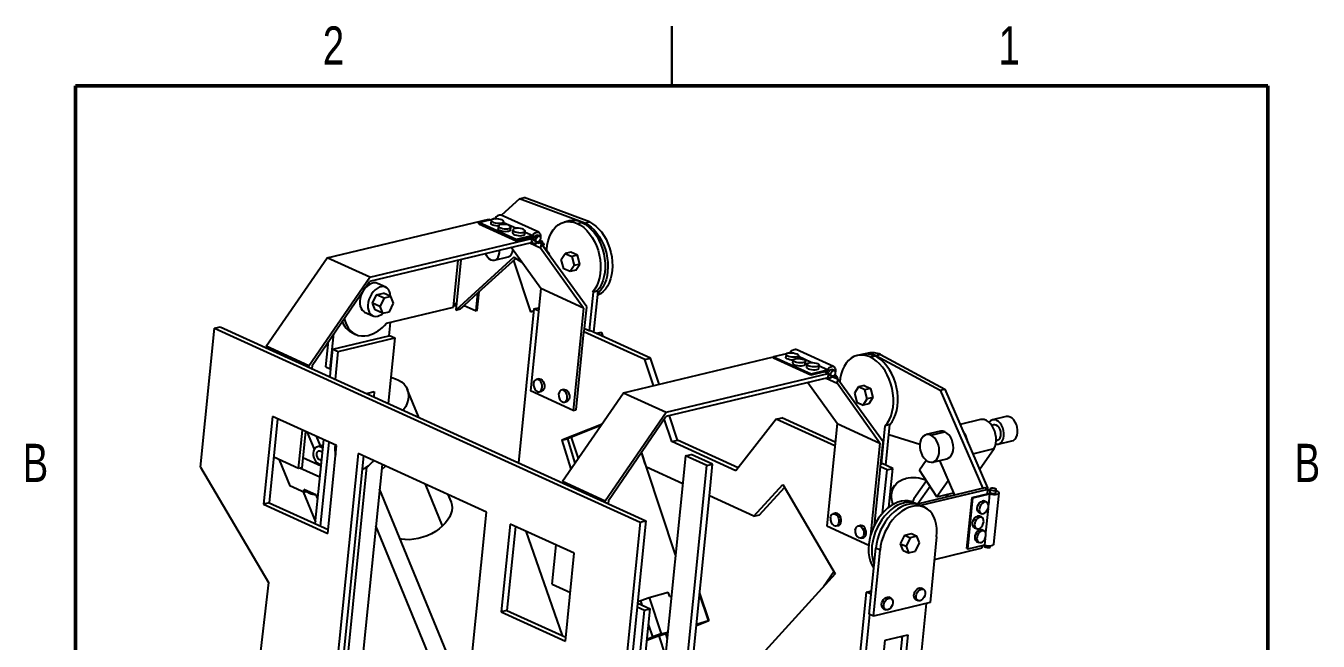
# Model space of a CAD drawing. Header units: inches. Extents: x 0.1 to 8.4, y -6.9 to 10.9.
# Drawn here: x 0.19 to 8.32, y 7.01 to 10.88 of the extents above; entities that cross this region are included whole.
import ezdxf

# ---------------------------------------------------------------- set-up
doc = ezdxf.new("R2010")
doc.units = ezdxf.units.IN
doc.header["$MEASUREMENT"] = 0
doc.styles.add('SLDTEXTSTYLE0', font='TXT', dxfattribs={"width": 0.75})

msp = doc.modelspace()

# ---------------------------------------------------------------- linework, layer by layer
at = {"color": 7, "linetype": 'Continuous', "lineweight": 25}
for p, q in [((4.25, 10.875), (4.25, 10.5)), ((4.25, 10.5), (4.25, 10.875)), ((3.2935, 9.7897), (3.179, 9.6855)), ((3.2935, 9.7897), (3.322, 9.7965)), ((3.7043, 9.6367), (3.2935, 9.7897)), ((3.7328, 9.6435), (3.322, 9.7965)), ((3.4135, 9.5788), (3.178, 9.686)), ((2.0819, 9.419), (3.1004, 9.6619)), ((3.0361, 9.6314), (3.037, 9.6402)), ((3.0361, 9.6314), (3.2717, 9.5242)), ((3.037, 9.6402), (3.1402, 9.6648)), ((3.2726, 9.533), (3.037, 9.6402)), ((3.1004, 9.6619), (3.1099, 9.6576)), ((3.115, 9.6534), (3.1131, 9.635)), ((3.1373, 9.6641), (3.1391, 9.6668)), ((3.1402, 9.6648), (3.1432, 9.6635)), ((3.1599, 9.6186), (3.158, 9.6002)), ((3.1916, 9.6286), (3.1933, 9.6455)), ((3.1928, 9.6409), (3.2747, 9.6036)), ((3.2364, 9.5923), (3.2382, 9.6107)), ((3.2502, 9.5936), (3.2484, 9.5752)), ((3.6045, 9.6497), (3.576, 9.6429)), ((3.6562, 9.6335), (3.6847, 9.6403)), ((3.7043, 9.6367), (3.7328, 9.6435)), ((3.3668, 9.5117), (2.3483, 9.2689)), ((2.3511, 9.2965), (3.3696, 9.5393)), ((3.2717, 9.5242), (3.3578, 9.5447)), ((3.2717, 9.5242), (3.2726, 9.533)), ((3.3794, 9.5585), (3.2726, 9.533)), ((3.3267, 9.5673), (3.3286, 9.5857)), ((3.3279, 9.5794), (3.3755, 9.5577)), ((3.3578, 9.5447), (3.3696, 9.5393)), ((3.3785, 9.5493), (3.3583, 9.5445)), ((3.3696, 9.5393), (3.3668, 9.5117)), ((3.367, 9.5134), (3.3809, 9.5071)), ((3.3755, 9.5577), (3.3792, 9.5586)), ((3.3785, 9.5493), (3.3794, 9.5585)), ((3.3792, 9.5586), (3.3794, 9.5585)), ((3.3882, 9.5525), (3.4016, 9.5464)), ((3.3886, 9.5237), (3.4021, 9.5176)), ((3.4184, 9.5534), (3.4049, 9.5595)), ((3.4083, 9.5146), (3.4161, 9.5111)), ((3.4111, 9.5174), (3.4161, 9.5111)), ((3.4161, 9.5119), (3.4161, 9.5111)), ((3.4281, 9.5064), (3.4161, 9.5119)), ((3.4179, 9.5236), (3.481, 9.4435)), ((3.426, 9.2251), (3.2418, 9.4819)), ((3.4254, 9.4789), (3.3579, 9.5096)), ((3.4281, 9.5064), (3.4254, 9.4789)), ((3.6951, 9.1026), (3.4254, 9.4789)), ((3.7157, 9.1102), (3.4281, 9.5064)), ((3.4411, 9.4941), (3.4461, 9.5007)), ((3.481, 9.4435), (3.4773, 9.4387)), ((3.5553, 9.4069), (3.5803, 9.4455)), ((3.6159, 9.454), (3.5803, 9.4455)), ((3.5803, 9.4455), (3.6207, 9.4271)), ((3.6563, 9.4356), (3.6159, 9.454)), ((3.6563, 9.4356), (3.6207, 9.4271)), ((3.6716, 9.3786), (3.6563, 9.4356)), ((1.6985, 8.8626), (2.0819, 9.4189)), ((2.3512, 9.2964), (2.082, 9.419)), ((2.8781, 9.107), (2.9078, 9.4023)), ((3.2565, 9.4218), (2.8916, 9.0898)), ((2.9234, 9.406), (2.8916, 9.0898)), ((3.2691, 9.4141), (3.0306, 9.1971)), ((3.1349, 9.4029), (3.2204, 9.4233)), ((3.2554, 9.4017), (3.3626, 9.0793)), ((3.2565, 9.4218), (3.3071, 9.3909)), ((3.5707, 9.3499), (3.5553, 9.4069)), ((3.611, 9.3315), (3.5707, 9.3499)), ((3.636, 9.3701), (3.611, 9.3315)), ((3.6207, 9.4271), (3.636, 9.3701)), ((3.6716, 9.3786), (3.636, 9.3701)), ((3.6466, 9.34), (3.6716, 9.3786)), ((1.9677, 8.7401), (2.3511, 9.2963)), ((1.9876, 8.7421), (2.3484, 9.2688)), ((3.6466, 9.34), (3.611, 9.3315)), ((2.3678, 9.1334), (2.394, 9.1863)), ((2.394, 9.1863), (2.4367, 9.1965)), ((2.4411, 9.1648), (2.394, 9.1863)), ((2.4513, 9.2331), (2.4001, 9.2564)), ((2.4838, 9.175), (2.4367, 9.1965)), ((3.0304, 9.1971), (2.9444, 9.1188)), ((3.0191, 9.0848), (3.0304, 9.1971)), ((3.0262, 9.0865), (3.038, 9.2039)), ((3.0306, 9.1971), (3.0304, 9.1971)), ((3.426, 9.2251), (3.3611, 8.5813)), ((3.6951, 9.1026), (3.426, 9.2251)), ((3.7558, 9.2012), (3.7315, 8.9602)), ((3.7809, 9.2096), (3.7524, 9.2028)), ((3.7524, 9.2028), (3.7558, 9.2012)), ((3.7843, 9.208), (3.7558, 9.2012)), ((3.7843, 9.208), (3.7584, 8.9508)), ((3.7809, 9.2096), (3.7843, 9.208)), ((2.4149, 9.1119), (2.3678, 9.1334)), ((2.3843, 9.0907), (2.3678, 9.1334)), ((2.4411, 9.1648), (2.4149, 9.1119)), ((2.4149, 9.1119), (2.4314, 9.0692)), ((2.4838, 9.175), (2.4411, 9.1648)), ((2.456, 9.0064), (2.8781, 9.107)), ((2.4742, 9.0794), (2.5003, 9.1323)), ((2.5003, 9.1323), (2.4838, 9.175)), ((2.9445, 9.1188), (2.92, 9.0966)), ((2.9444, 9.1188), (3.0191, 9.0848)), ((3.3832, 9.0969), (3.4138, 9.1042)), ((3.6999, 8.9539), (3.7154, 9.1074)), ((3.7157, 9.1102), (3.7131, 9.1069)), ((3.7154, 9.1074), (3.7131, 9.1069)), ((3.7154, 9.1074), (3.714, 9.1081)), ((2.3186, 9.0773), (2.3697, 9.054)), ((2.4314, 9.0692), (2.3843, 9.0907)), ((2.4314, 9.0692), (2.4742, 9.0794)), ((2.8916, 9.0898), (2.92, 9.0966)), ((3.0262, 9.0865), (3.0191, 9.0848)), ((3.3832, 9.0969), (3.2858, 8.1296)), ((3.3626, 9.0793), (3.3822, 9.0871)), ((3.3626, 9.0793), (3.382, 9.0848)), ((3.4117, 9.0839), (3.3832, 9.0969)), ((3.6951, 9.1026), (3.6303, 8.4587)), ((1.2859, 8.1015), (1.3739, 8.9753)), ((1.3739, 8.9753), (1.4095, 8.9838)), ((1.3739, 8.9753), (4.0523, 7.756)), ((1.4095, 8.9838), (4.0879, 7.7645)), ((2.1021, 8.7212), (2.1243, 8.9417)), ((2.2419, 8.946), (2.262, 8.9368)), ((2.479, 9.0118), (2.4706, 8.9284)), ((3.6488, 8.4631), (3.6982, 8.9535)), ((3.6982, 8.9535), (3.6999, 8.9539)), ((4.0812, 8.7792), (3.6982, 8.9535)), ((3.7019, 8.9737), (3.7315, 8.9602)), ((3.7315, 8.9602), (3.7356, 8.9612)), ((4.1168, 8.7877), (3.7356, 8.9612)), ((3.8179, 8.9237), (3.8098, 8.9482)), ((1.6975, 8.8527), (1.6982, 8.8599)), ((1.6982, 8.8599), (1.7005, 8.8604)), ((1.9674, 8.7373), (1.6982, 8.8599)), ((1.9677, 8.7401), (1.6985, 8.8626)), ((1.6985, 8.8626), (1.7005, 8.8604)), ((1.9697, 8.7379), (1.7005, 8.8604)), ((2.0752, 8.7334), (2.0913, 8.8935)), ((2.1187, 8.8445), (2.4706, 8.9284)), ((2.1524, 8.8292), (2.5085, 8.9141)), ((2.5085, 8.9141), (2.467, 8.5024)), ((2.4706, 8.9284), (2.4748, 8.9294)), ((2.4748, 8.9294), (2.5085, 8.9141)), ((2.1064, 8.7222), (2.1187, 8.8445)), ((2.1187, 8.8445), (2.1524, 8.8292)), ((2.1347, 8.6536), (2.1524, 8.8292)), ((3.9461, 8.5704), (4.891, 8.7958)), ((4.0812, 8.7792), (4.1168, 8.7877)), ((4.1349, 8.6155), (4.0812, 8.7792)), ((4.1705, 8.624), (4.1168, 8.7877)), ((4.8902, 8.7874), (4.8911, 8.7962)), ((5.1257, 8.6802), (4.8902, 8.7874)), ((4.9713, 8.8153), (4.8911, 8.7962)), ((4.8911, 8.7962), (5.1266, 8.689)), ((4.9689, 8.8113), (4.967, 8.7929)), ((5.268, 8.7346), (5.0324, 8.8418)), ((5.0454, 8.7852), (5.0472, 8.8034)), ((5.1272, 8.7603), (5.0466, 8.797)), ((5.4462, 8.8113), (5.4177, 8.8045)), ((5.4852, 8.8187), (5.4665, 8.8142)), ((5.498, 8.7951), (5.5265, 8.8019)), ((5.5345, 8.8036), (5.5629, 8.8104)), ((5.5345, 8.8036), (5.9387, 8.5856)), ((5.5629, 8.8104), (5.9672, 8.5924)), ((1.9667, 8.7301), (1.9674, 8.7373)), ((1.9674, 8.7373), (1.9697, 8.7379)), ((1.9677, 8.7401), (1.9697, 8.7379)), ((1.9876, 8.7421), (1.9856, 8.7215)), ((2.0752, 8.7334), (2.1021, 8.7212)), ((2.101, 8.669), (2.1064, 8.7222)), ((2.1064, 8.7222), (2.1021, 8.7212)), ((5.0125, 8.7752), (5.0106, 8.7568)), ((5.089, 8.7489), (5.0908, 8.7673)), ((5.0989, 8.7503), (5.0971, 8.7319)), ((5.2119, 8.7007), (5.1257, 8.6802)), ((5.1266, 8.689), (5.2298, 8.7136)), ((5.1754, 8.724), (5.1773, 8.7424)), ((5.2298, 8.7136), (5.1768, 8.7377)), ((5.2338, 8.6907), (5.2119, 8.7007)), ((5.2124, 8.7005), (5.2255, 8.7036)), ((5.2727, 8.7101), (5.2593, 8.7163)), ((2.513, 8.6583), (2.5315, 8.6499)), ((3.4132, 8.6566), (3.3989, 8.6532)), ((5.231, 8.6632), (4.2125, 8.4203)), ((4.2153, 8.4479), (5.2338, 8.6907)), ((5.2901, 8.3765), (5.106, 8.6333)), ((5.1257, 8.6802), (5.1266, 8.689)), ((5.222, 8.661), (5.2895, 8.6303)), ((5.2338, 8.6907), (5.231, 8.6632)), ((5.2311, 8.6648), (5.2354, 8.6629)), ((5.243, 8.6804), (5.2564, 8.6743)), ((5.2706, 8.6668), (5.2628, 8.6704)), ((5.2706, 8.6668), (5.2656, 8.6731)), ((5.2706, 8.6677), (5.2706, 8.6668)), ((5.2706, 8.6677), (5.2923, 8.6578)), ((5.2878, 8.6599), (5.272, 8.6799)), ((5.2923, 8.6578), (5.2895, 8.6303)), ((5.5593, 8.254), (5.2895, 8.6303)), ((5.5798, 8.2616), (5.2923, 8.6578)), ((5.2925, 8.6575), (5.2936, 8.659)), ((2.3294, 8.565), (2.3789, 8.5768)), ((2.3428, 8.5682), (2.3419, 8.5593)), ((2.3789, 8.5768), (2.3756, 8.544)), ((2.6573, 8.4199), (2.5869, 8.5916)), ((3.6303, 8.4587), (3.3611, 8.5813)), ((3.4172, 8.5766), (3.4315, 8.58)), ((3.5707, 8.5906), (3.5565, 8.5872)), ((3.5626, 8.014), (3.9461, 8.5703)), ((3.9461, 8.5704), (4.2153, 8.4479)), ((5.3355, 8.5993), (5.3262, 8.6111)), ((5.3355, 8.5993), (5.3351, 8.5988)), ((5.4242, 8.6061), (5.3992, 8.5675)), ((5.3992, 8.5675), (5.4146, 8.5105)), ((5.4598, 8.6146), (5.4242, 8.6061)), ((5.4646, 8.5877), (5.4242, 8.6061)), ((5.4598, 8.6146), (5.5002, 8.5962)), ((5.5002, 8.5962), (5.4646, 8.5877)), ((5.4799, 8.5307), (5.4646, 8.5877)), ((5.5155, 8.5392), (5.4799, 8.5307)), ((5.5155, 8.5392), (5.4905, 8.5006)), ((5.5002, 8.5962), (5.5155, 8.5392)), ((5.9387, 8.5856), (5.9672, 8.5924)), ((5.9387, 8.5856), (6.2062, 7.9683)), ((5.9672, 8.5924), (6.2362, 7.9718)), ((3.5748, 8.5106), (3.589, 8.514)), ((3.6303, 8.4587), (3.6488, 8.4631)), ((5.4146, 8.5105), (5.4549, 8.4921)), ((5.4549, 8.4921), (5.4799, 8.5307)), ((5.4905, 8.5006), (5.4549, 8.4921)), ((1.7382, 8.4215), (1.6826, 7.8697)), ((1.7714, 8.4064), (1.7182, 7.8781)), ((2.142, 8.2377), (1.7382, 8.4215)), ((3.8318, 7.8915), (4.2153, 8.4477)), ((3.8518, 7.8935), (4.2125, 8.4202)), ((4.2504, 8.2636), (4.2034, 8.4069)), ((4.286, 8.2721), (4.2355, 8.4258)), ((4.9078, 8.4029), (4.6542, 8.0798)), ((4.9078, 8.4029), (4.9434, 8.4113)), ((5.2759, 8.2353), (4.9078, 8.4029)), ((5.2782, 8.2589), (4.9434, 8.4113)), ((5.2901, 8.3765), (5.2252, 7.7327)), ((5.2901, 8.3765), (5.5593, 8.254)), ((6.1928, 8.4016), (6.0632, 8.3707)), ((6.3529, 8.4199), (6.2674, 8.3995)), ((1.9025, 8.0934), (1.9269, 8.3356)), ((1.9458, 8.327), (1.9228, 8.0983)), ((2.003, 8.2143), (1.9593, 8.3209)), ((2.0132, 8.2964), (2.0378, 8.2364)), ((3.8089, 8.3713), (3.5583, 8.271)), ((3.8034, 8.3634), (3.5939, 8.2795)), ((5.5688, 8.1239), (5.5928, 8.3629)), ((5.6213, 8.3697), (5.5928, 8.3629)), ((5.5956, 8.1145), (5.6213, 8.3697)), ((5.8109, 8.2453), (5.6148, 8.3051)), ((5.9396, 8.3276), (5.8511, 8.3065)), ((5.88, 8.3031), (5.9685, 8.3242)), ((6.2754, 8.3681), (6.2626, 8.365)), ((2.0081, 7.7462), (2.0613, 8.2745)), ((2.0579, 8.2412), (2.0242, 8.2331)), ((2.0417, 7.7309), (2.0949, 8.2591)), ((2.0864, 7.6858), (2.142, 8.2377)), ((3.5583, 8.271), (3.5939, 8.2795)), ((3.5583, 8.271), (3.6145, 8.0893)), ((3.5939, 8.2795), (3.6409, 8.1276)), ((4.2504, 8.2636), (4.286, 8.2721)), ((4.6542, 8.0798), (4.2504, 8.2636)), ((4.6685, 8.098), (4.286, 8.2721)), ((5.5593, 8.254), (5.5009, 7.6744)), ((5.5641, 8.1053), (5.5795, 8.2588)), ((5.5798, 8.2616), (5.5772, 8.2583)), ((5.5795, 8.2588), (5.5772, 8.2583)), ((5.5781, 8.2595), (5.5795, 8.2588)), ((6.143, 8.1868), (6.2781, 8.219)), ((6.1858, 8.088), (6.2781, 8.219)), ((6.2905, 8.2705), (6.2983, 8.2724)), ((6.3039, 8.2463), (6.3894, 8.2667)), ((1.9025, 8.0934), (1.747, 8.1642)), ((1.7819, 8.1484), (1.849, 7.9846)), ((1.9292, 8.1623), (2.0447, 8.1097)), ((2.2777, 8.1878), (2.1063, 6.4863)), ((2.3109, 8.1726), (2.1419, 6.4948)), ((3.0852, 7.8201), (2.2777, 8.1878)), ((4.0837, 8.1241), (4.0595, 8.1969)), ((4.0908, 8.1014), (4.0607, 8.1986)), ((4.3371, 8.174), (4.161, 6.4263)), ((4.3371, 8.174), (4.3727, 8.1825)), ((4.4716, 8.1127), (4.3371, 8.174)), ((4.5073, 8.1212), (4.3727, 8.1825)), ((5.851, 8.145), (5.8077, 8.0835)), ((5.8922, 8.1342), (5.9807, 8.1553)), ((5.9336, 8.144), (6.0281, 7.9258)), ((1.2859, 8.1015), (1.7141, 7.3771)), ((1.9228, 8.0983), (1.9025, 8.0934)), ((2.0375, 8.0385), (1.9119, 8.0957)), ((2.0449, 8.1121), (2.0427, 8.1177)), ((2.3312, 8.1036), (2.1843, 6.6452)), ((2.4284, 8.1191), (2.2594, 6.4413)), ((2.4506, 8.1091), (2.425, 8.085)), ((4.3193, 7.9974), (4.0908, 8.1014)), ((4.2743, 7.5509), (4.0914, 8.1011)), ((4.2956, 6.3651), (4.4716, 8.1127)), ((4.4716, 8.1127), (4.5073, 8.1212)), ((4.4871, 7.921), (4.5073, 8.1212)), ((5.5252, 7.7365), (5.5623, 8.1049)), ((5.5623, 8.1049), (5.5641, 8.1053)), ((5.604, 8.0859), (5.5623, 8.1049)), ((5.5661, 8.1251), (5.5688, 8.1239)), ((5.5688, 8.1239), (5.5728, 8.1248)), ((5.6396, 8.0944), (5.5728, 8.1248)), ((5.5765, 7.8128), (5.604, 8.0859)), ((5.604, 8.0859), (5.6396, 8.0944)), ((5.6149, 7.849), (5.6396, 8.0944)), ((5.918, 7.9161), (5.8077, 8.0835)), ((1.944, 7.9414), (1.849, 7.9846)), ((2.8329, 6.9421), (2.413, 7.9662)), ((3.5616, 8.0041), (3.5623, 8.0113)), ((3.5623, 8.0113), (3.5647, 8.0118)), ((3.5623, 8.0113), (3.8315, 7.8887)), ((3.5626, 8.014), (3.8318, 7.8915)), ((3.5626, 8.014), (3.5647, 8.0118)), ((3.5647, 8.0118), (3.8338, 7.8893)), ((4.7672, 7.7935), (4.9481, 7.9928)), ((4.8028, 7.802), (4.959, 7.9741)), ((4.9481, 7.9928), (5.2773, 7.4314)), ((5.6521, 7.9865), (5.6249, 7.9478)), ((5.8521, 8.016), (5.773, 7.9036)), ((6.2184, 7.9712), (5.7933, 7.8699)), ((5.9888, 8.0166), (5.918, 7.9161)), ((6.2386, 7.962), (6.2184, 7.9712)), ((6.2237, 7.9688), (6.2362, 7.9718)), ((6.2362, 7.9718), (6.2353, 7.9635)), ((1.9315, 7.9471), (2.0092, 7.7575)), ((2.0123, 7.9274), (1.9354, 7.9624)), ((1.944, 7.9414), (1.9354, 7.9624)), ((2.0123, 7.9274), (2.0209, 7.9064)), ((2.0241, 7.9049), (2.0209, 7.9064)), ((2.8617, 7.8856), (2.8434, 7.9302)), ((3.8308, 7.8815), (3.8315, 7.8887)), ((3.8315, 7.8887), (3.8338, 7.8893)), ((3.8318, 7.8915), (3.8338, 7.8893)), ((3.8518, 7.8935), (3.8497, 7.8729)), ((4.3603, 6.6618), (4.4871, 7.921)), ((4.7672, 7.7935), (4.4871, 7.921)), ((6.2386, 7.962), (5.8157, 7.8612)), ((5.918, 7.9161), (6.0217, 7.9407)), ((5.9718, 7.9124), (5.9858, 7.9322)), ((5.9823, 7.9273), (5.9909, 7.917)), ((6.1064, 7.5903), (6.1388, 7.9123)), ((6.1123, 7.5876), (6.1447, 7.9096)), ((6.1388, 7.9123), (6.2359, 7.9354)), ((6.1388, 7.9123), (6.1447, 7.9096)), ((6.1447, 7.9096), (6.2489, 7.9344)), ((6.2297, 7.8819), (6.2162, 7.8881)), ((6.2359, 7.9354), (6.2386, 7.962)), ((6.2359, 7.936), (6.2413, 7.9372)), ((6.2393, 7.9556), (6.2378, 7.955)), ((6.238, 7.9562), (6.2393, 7.9556)), ((6.2384, 7.9609), (6.2464, 7.9573)), ((6.2413, 7.9372), (6.2413, 7.9375)), ((6.2489, 7.9344), (6.2417, 7.8631)), ((6.2511, 7.9579), (6.2464, 7.9573)), ((6.2517, 7.9645), (6.2499, 7.9461)), ((6.2765, 7.6184), (6.309, 7.9404)), ((6.289, 7.9421), (6.2909, 7.9605)), ((1.7182, 7.8781), (1.6826, 7.8697)), ((1.6826, 7.8697), (2.0864, 7.6858)), ((1.7182, 7.8781), (2.0888, 7.7095)), ((2.9138, 6.1187), (3.0852, 7.8201)), ((5.2801, 7.8124), (5.2659, 7.809)), ((5.7894, 7.8718), (5.7692, 7.881)), ((5.8405, 7.8499), (5.8135, 7.8622)), ((6.1836, 7.8164), (6.197, 7.8103)), ((6.2396, 7.8421), (6.2242, 7.6896)), ((3.2334, 7.7447), (3.1778, 7.1928)), ((3.2666, 7.7296), (3.2134, 7.2013)), ((3.6371, 7.5609), (3.2334, 7.7447)), ((4.0523, 7.756), (3.9643, 6.8822)), ((4.0879, 7.7645), (3.9999, 6.8907)), ((4.0523, 7.756), (4.0879, 7.7645)), ((4.7672, 7.7935), (4.8028, 7.802)), ((5.2252, 7.7327), (5.489, 7.6126)), ((5.2842, 7.7325), (5.2984, 7.7358)), ((5.4366, 7.7355), (5.4223, 7.7321)), ((6.1538, 7.7217), (6.1672, 7.7156)), ((6.1999, 7.7872), (6.1864, 7.7934)), ((3.3328, 7.6994), (3.5607, 7.0432)), ((5.4406, 7.6555), (5.4549, 7.6589)), ((5.6899, 7.6211), (5.716, 7.674)), ((5.716, 7.674), (5.7588, 7.6842)), ((5.716, 7.674), (5.7497, 7.6587)), ((5.7497, 7.6587), (5.7235, 7.6058)), ((5.7924, 7.6688), (5.7497, 7.6587)), ((5.7588, 7.6842), (5.7924, 7.6688)), ((5.809, 7.6261), (5.7924, 7.6688)), ((5.9162, 7.6648), (5.8745, 7.2509)), ((5.9162, 7.6648), (5.9162, 7.6649)), ((5.9162, 7.6648), (5.9162, 7.6648)), ((6.214, 7.7012), (6.2005, 7.7074)), ((6.2206, 7.653), (6.2165, 7.6127)), ((3.4975, 7.3674), (3.5222, 7.6132)), ((3.5816, 7.009), (3.6371, 7.5609)), ((5.4915, 7.1783), (5.5332, 7.5922)), ((5.5184, 7.166), (5.5601, 7.5799)), ((5.5601, 7.5799), (5.5332, 7.5922)), ((5.7064, 7.5784), (5.6899, 7.6211)), ((5.6899, 7.6211), (5.7235, 7.6058)), ((5.7064, 7.5784), (5.7401, 7.5631)), ((5.7235, 7.6058), (5.7401, 7.5631)), ((5.7401, 7.5631), (5.7828, 7.5733)), ((5.7828, 7.5733), (5.809, 7.6261)), ((5.9019, 7.5227), (6.2015, 7.5941)), ((6.1064, 7.5903), (6.1123, 7.5876)), ((6.217, 7.6126), (6.1123, 7.5876)), ((6.1679, 7.6357), (6.1814, 7.6296)), ((6.2015, 7.5941), (6.203, 7.6093)), ((6.2152, 7.6122), (6.2146, 7.606)), ((6.2537, 7.602), (6.2544, 7.6086)), ((5.2773, 7.4314), (4.775, 6.8781)), ((5.2699, 7.444), (5.2042, 7.3508)), ((1.7141, 7.3771), (1.6207, 6.5881)), ((3.4975, 7.3674), (3.6124, 7.3151)), ((4.1076, 7.2825), (4.2285, 7.3164)), ((4.2378, 7.2884), (4.2285, 7.3164)), ((5.215, 4.7414), (5.4744, 7.3169)), ((5.4744, 7.3169), (5.5062, 7.3245)), ((5.5041, 7.3034), (5.4744, 7.3169)), ((5.832, 7.3351), (5.8186, 7.3412)), ((4.0358, 7.2475), (4.1142, 7.2118)), ((4.0369, 7.2578), (4.0549, 7.2649)), ((4.0549, 7.2649), (4.1076, 7.2825)), ((4.0651, 7.2342), (4.0549, 7.2649)), ((4.1076, 7.2825), (4.1836, 7.054)), ((4.2378, 7.2884), (4.2482, 7.2915)), ((4.2378, 7.2884), (4.2481, 7.2913)), ((4.4813, 7.1374), (4.4252, 7.3062)), ((4.4256, 7.3106), (4.4839, 7.1352)), ((5.8745, 7.2509), (5.5184, 7.166)), ((5.6283, 7.278), (5.6149, 7.2841)), ((5.786, 7.2695), (5.7994, 7.2634)), ((5.85, 7.2451), (5.8161, 6.9091)), ((3.2134, 7.2013), (3.1778, 7.1928)), ((3.1778, 7.1928), (3.5816, 7.009)), ((3.2134, 7.2013), (3.5839, 7.0326)), ((4.0335, 7.2238), (4.0786, 7.2033)), ((4.0387, 6.8082), (4.0786, 7.2033)), ((4.0743, 6.8167), (4.1142, 7.2118)), ((4.0786, 7.2033), (4.1142, 7.2118)), ((5.2487, 4.7261), (5.4955, 7.1765)), ((5.5184, 7.166), (5.4915, 7.1783)), ((5.5823, 7.2124), (5.5957, 7.2063)), ((4.1308, 7.0364), (4.1045, 7.1157)), ((4.4839, 7.1352), (4.4048, 7.104)), ((4.406, 7.1163), (4.4813, 7.1374)), ((4.4839, 7.1352), (4.4813, 7.1374)), ((4.1705, 7.0424), (4.094, 7.0122)), ((4.095, 7.0223), (4.1308, 7.0364)), ((4.1836, 7.054), (4.1308, 7.0364)), ((4.1705, 7.0424), (4.2101, 7.0556)), ((4.2108, 6.9209), (4.1705, 7.0424)), ((4.1836, 7.054), (4.2254, 7.0657)), ((4.2248, 7.0597), (4.2101, 7.0556)), ((4.2101, 7.0556), (4.2211, 7.0225)), ((5.5757, 6.8518), (5.5921, 7.0153)), ((5.5921, 7.0153), (5.7346, 7.0492)), ((5.6985, 7.0406), (5.6862, 6.9183)), ((5.7346, 7.0492), (5.7056, 6.7613))]:
    msp.add_line(p, q, dxfattribs=at)
at = {"color": 7, "linetype": 'Continuous', "lineweight": 50}
for p, q in [((0.5, 0.5), (0.5, 10.5)), ((0.5, 10.5), (8, 10.5)), ((8, 10.5), (8, 0.5))]:
    msp.add_line(p, q, dxfattribs=at)
at = {"color": 8, "linetype": 'Continuous', "lineweight": 25}
for p, q in [((3.3741, 9.5125), (3.3672, 9.5156)), ((3.4344, 9.5027), (3.4417, 9.5122)), ((4.9945, 8.8213), (4.9937, 8.8216)), ((3.6165, 8.2885), (3.6605, 8.156)), ((2.8082, 7.7327), (2.7005, 7.9953)), ((5.8751, 7.9812), (5.7973, 7.8708)), ((2.7783, 6.7857), (2.3896, 7.7337)), ((6.2487, 7.6084), (6.2476, 7.5979))]:
    msp.add_line(p, q, dxfattribs=at)
at = {"color": 7, "linetype": 'Continuous', "lineweight": 25, "flags": 128}
for points in [[(3.1597, 9.6171), (3.1573, 9.6172), (3.1451, 9.6184), (3.1335, 9.6208), (3.1238, 9.6243), (3.1169, 9.6284), (3.1134, 9.6328), (3.1131, 9.635)], [(3.1826, 9.6563), (3.1734, 9.6596), (3.1625, 9.662), (3.1509, 9.6633), (3.1395, 9.6634), (3.1294, 9.6622), (3.1216, 9.6599), (3.1166, 9.6567), (3.1149, 9.6528), (3.1168, 9.6487), (3.122, 9.6446), (3.13, 9.6409), (3.1401, 9.638), (3.1516, 9.6361), (3.1632, 9.6355), (3.174, 9.636), (3.1831, 9.6378), (3.1896, 9.6405), (3.1929, 9.6441), (3.1928, 9.6482), (3.1893, 9.6523), (3.1826, 9.6563)], [(3.1391, 9.6668), (3.1441, 9.6718), (3.1447, 9.6722)], [(3.2364, 9.5923), (3.2357, 9.5903), (3.2316, 9.5867), (3.2241, 9.584), (3.214, 9.5825), (3.2022, 9.5823), (3.19, 9.5835), (3.1784, 9.586), (3.1687, 9.5894), (3.1618, 9.5935), (3.1583, 9.5979), (3.158, 9.6002)], [(3.2275, 9.6214), (3.2183, 9.6247), (3.2074, 9.6271), (3.1958, 9.6284), (3.1844, 9.6285), (3.1743, 9.6273), (3.1665, 9.6251), (3.1615, 9.6218), (3.1598, 9.618), (3.1617, 9.6138), (3.1669, 9.6097), (3.1749, 9.6061), (3.185, 9.6032), (3.1965, 9.6013), (3.2081, 9.6006), (3.2189, 9.6012), (3.228, 9.6029), (3.2345, 9.6057), (3.2378, 9.6093), (3.2377, 9.6133), (3.2342, 9.6175), (3.2275, 9.6214)], [(3.3179, 9.5965), (3.3087, 9.5998), (3.2978, 9.6022), (3.2861, 9.6035), (3.2747, 9.6036), (3.2647, 9.6024), (3.2568, 9.6001), (3.2518, 9.5969), (3.2502, 9.593), (3.252, 9.5889), (3.2572, 9.5848), (3.2652, 9.5811), (3.2754, 9.5783), (3.2868, 9.5764), (3.2984, 9.5757), (3.3093, 9.5762), (3.3184, 9.578), (3.3248, 9.5808), (3.3282, 9.5843), (3.3281, 9.5884), (3.3245, 9.5926), (3.3179, 9.5965)], [(3.4637, 9.4655), (3.4639, 9.4699), (3.4672, 9.4983), (3.473, 9.5252), (3.4813, 9.5502), (3.4919, 9.573), (3.5047, 9.5932), (3.5194, 9.6104), (3.5359, 9.6245), (3.554, 9.6351), (3.5732, 9.6422), (3.5933, 9.6456), (3.6141, 9.6453), (3.6352, 9.6412), (3.6562, 9.6335)], [(3.6562, 9.6335), (3.6768, 9.6223), (3.6967, 9.6078), (3.7156, 9.5901), (3.7333, 9.5696), (3.7494, 9.5466), (3.7638, 9.5214), (3.7762, 9.4943), (3.7864, 9.4659), (3.7942, 9.4366), (3.7996, 9.4067), (3.8024, 9.3768), (3.8027, 9.3473), (3.8003, 9.3186), (3.7954, 9.2913), (3.7881, 9.2657), (3.7783, 9.2421), (3.7664, 9.2211), (3.7524, 9.2028)], [(3.6847, 9.6403), (3.7053, 9.6291), (3.7252, 9.6146), (3.7441, 9.5969), (3.7618, 9.5764), (3.7779, 9.5534), (3.7923, 9.5281), (3.8047, 9.5011), (3.8148, 9.4727), (3.8227, 9.4434), (3.8281, 9.4135), (3.8309, 9.3836), (3.8312, 9.3541), (3.8288, 9.3254), (3.8239, 9.2981), (3.8166, 9.2724), (3.8068, 9.2489), (3.7949, 9.2279), (3.7809, 9.2096)], [(3.7043, 9.6367), (3.7242, 9.6255), (3.7434, 9.6112), (3.7617, 9.594), (3.7788, 9.5741), (3.7945, 9.5518), (3.8085, 9.5275), (3.8207, 9.5014), (3.8308, 9.474), (3.8387, 9.4457), (3.8444, 9.4168), (3.8476, 9.3878), (3.8485, 9.3591), (3.8469, 9.3311), (3.8429, 9.3042), (3.8366, 9.2787), (3.828, 9.2551), (3.8172, 9.2338), (3.8045, 9.2149), (3.79, 9.1987), (3.7827, 9.1923)], [(3.7328, 9.6435), (3.7527, 9.6323), (3.7719, 9.618), (3.7902, 9.6007), (3.8073, 9.5809), (3.823, 9.5586), (3.837, 9.5343), (3.8491, 9.5082), (3.8593, 9.4808), (3.8672, 9.4525), (3.8729, 9.4236), (3.8761, 9.3946), (3.877, 9.3659), (3.8754, 9.3379), (3.8714, 9.311), (3.8651, 9.2855), (3.8565, 9.2619), (3.8457, 9.2405), (3.833, 9.2217), (3.8185, 9.2055), (3.8023, 9.1924), (3.7848, 9.1824), (3.7816, 9.181)], [(3.2484, 9.5752), (3.2483, 9.5746), (3.2502, 9.5705), (3.2553, 9.5664), (3.2634, 9.5628), (3.2735, 9.5599), (3.285, 9.558), (3.2966, 9.5573), (3.3074, 9.5578), (3.3165, 9.5596), (3.323, 9.5624), (3.3263, 9.5659), (3.3267, 9.5673)], [(3.3692, 9.5396), (3.3698, 9.5427), (3.3712, 9.5477)], [(3.4111, 9.5174), (3.4064, 9.5129), (3.4014, 9.5094), (3.3962, 9.507), (3.3911, 9.5057), (3.3862, 9.5057), (3.3816, 9.5068), (3.3776, 9.5091), (3.3741, 9.5125)], [(3.3755, 9.5577), (3.3827, 9.5679), (3.3913, 9.5755), (3.4006, 9.5797), (3.4095, 9.58), (3.4171, 9.5766), (3.4227, 9.5696), (3.4256, 9.5599), (3.4255, 9.5484), (3.4245, 9.5429)], [(3.3886, 9.5237), (3.3852, 9.5264), (3.3828, 9.5317), (3.3825, 9.5386), (3.3844, 9.5458), (3.3882, 9.5525)], [(3.3882, 9.5525), (3.3933, 9.5575), (3.3989, 9.5601), (3.4041, 9.5599), (3.4049, 9.5595)], [(3.4016, 9.5464), (3.4067, 9.5514), (3.4123, 9.554), (3.4176, 9.5537), (3.4217, 9.5507), (3.4241, 9.5454), (3.4244, 9.5386), (3.4225, 9.5313), (3.4188, 9.5246), (3.4137, 9.5196), (3.4081, 9.517), (3.4028, 9.5173), (3.3987, 9.5203), (3.3963, 9.5256), (3.396, 9.5324), (3.3979, 9.5397), (3.4016, 9.5464)], [(3.4417, 9.5122), (3.4456, 9.5061), (3.4466, 9.5018), (3.4461, 9.5007)], [(3.0794, 9.4432), (3.0845, 9.433), (3.0927, 9.4213), (3.1022, 9.412), (3.1125, 9.4056), (3.1231, 9.4024), (3.1336, 9.4026), (3.1433, 9.4062), (3.1518, 9.413), (3.1586, 9.4227), (3.1635, 9.4347), (3.1661, 9.4485), (3.1663, 9.4634), (3.1663, 9.4639)], [(2.4001, 9.2564), (2.3883, 9.2599), (2.3754, 9.26), (2.3618, 9.2568), (2.3482, 9.2503), (2.335, 9.2408), (2.3226, 9.2287), (2.3116, 9.2142), (2.3023, 9.1981), (2.2951, 9.1809), (2.2902, 9.1631), (2.2878, 9.1455), (2.288, 9.1287), (2.2907, 9.1132), (2.296, 9.0997), (2.3035, 9.0886), (2.3131, 9.0803), (2.3186, 9.0773)], [(2.4823, 9.1757), (2.4822, 9.1775), (2.4801, 9.1932), (2.4756, 9.2072), (2.4688, 9.2189), (2.4599, 9.228), (2.4492, 9.234), (2.4372, 9.2369), (2.4242, 9.2364), (2.4108, 9.2327), (2.3973, 9.2258), (2.3843, 9.216), (2.3722, 9.2036), (2.3615, 9.1891), (2.3526, 9.173), (2.3456, 9.1558), (2.341, 9.1382), (2.3388, 9.1208), (2.3392, 9.1042), (2.3421, 9.089), (2.3474, 9.0758), (2.355, 9.0649), (2.3645, 9.0568), (2.3757, 9.0518), (2.3881, 9.05), (2.4012, 9.0516), (2.4012, 9.0516)], [(2.1898, 9.0373), (2.1951, 9.0177), (2.2037, 8.9963), (2.2148, 8.9773), (2.228, 8.9611), (2.2432, 8.9478), (2.2602, 8.9376), (2.2788, 8.9308), (2.2986, 8.9273), (2.3194, 8.9273), (2.3408, 8.9308)], [(3.7753, 8.9431), (3.7872, 8.9459), (3.7976, 8.948), (3.8049, 8.9489), (3.809, 8.9488), (3.8098, 8.9482)], [(5.0125, 8.775), (5.0036, 8.7756), (4.9922, 8.7775), (4.982, 8.7804), (4.974, 8.784), (4.9688, 8.7881), (4.967, 8.7923), (4.967, 8.7929)], [(5.0365, 8.8141), (5.0432, 8.8102), (5.0467, 8.806), (5.0468, 8.802), (5.0435, 8.7984), (5.037, 8.7956), (5.0279, 8.7939), (5.0171, 8.7933), (5.0055, 8.794), (4.994, 8.7959), (4.9839, 8.7988), (4.9758, 8.8024), (4.9707, 8.8065), (4.9688, 8.8107), (4.9705, 8.8145), (4.9754, 8.8178), (4.9833, 8.82), (4.9934, 8.8212), (5.0047, 8.8211), (5.0164, 8.8198), (5.0273, 8.8174), (5.0365, 8.8141)], [(4.9934, 8.8212), (4.9937, 8.8216), (4.9976, 8.8258)], [(4.9945, 8.8207), (5.0016, 8.8309), (5.0103, 8.8385), (5.0195, 8.8427), (5.0284, 8.8431), (5.0324, 8.8418)], [(5.0802, 8.7781), (5.0868, 8.7741), (5.0904, 8.77), (5.0905, 8.7659), (5.0871, 8.7623), (5.0806, 8.7595), (5.0716, 8.7578), (5.0607, 8.7572), (5.0491, 8.7579), (5.0377, 8.7598), (5.0275, 8.7627), (5.0195, 8.7664), (5.0143, 8.7705), (5.0125, 8.7746), (5.0141, 8.7785), (5.0191, 8.7817), (5.027, 8.784), (5.037, 8.7851), (5.0484, 8.7851), (5.06, 8.7838), (5.071, 8.7814), (5.0802, 8.7781)], [(5.498, 8.7951), (5.477, 8.8028), (5.4561, 8.8069), (5.4354, 8.8072), (5.4153, 8.8039), (5.3962, 8.7969), (5.3782, 8.7864), (5.3617, 8.7725), (5.347, 8.7555), (5.3341, 8.7355), (5.3235, 8.713), (5.3151, 8.6882), (5.3092, 8.6615), (5.3063, 8.6386)], [(5.5928, 8.3629), (5.6071, 8.381), (5.6192, 8.402), (5.6292, 8.4254), (5.6368, 8.4511), (5.6419, 8.4784), (5.6444, 8.5072), (5.6443, 8.5368), (5.6415, 8.5668), (5.6362, 8.5968), (5.6285, 8.6264), (5.6183, 8.655), (5.606, 8.6822), (5.5916, 8.7076), (5.5754, 8.7308), (5.5577, 8.7514), (5.5386, 8.7692), (5.5186, 8.7839), (5.498, 8.7951)], [(5.6213, 8.3697), (5.6355, 8.3878), (5.6477, 8.4088), (5.6577, 8.4322), (5.6653, 8.4578), (5.6703, 8.4852), (5.6729, 8.5139), (5.6727, 8.5436), (5.67, 8.5736), (5.6647, 8.6036), (5.657, 8.6332), (5.6468, 8.6618), (5.6344, 8.689), (5.6201, 8.7144), (5.6039, 8.7376), (5.5861, 8.7582), (5.5671, 8.776), (5.5471, 8.7906), (5.5265, 8.8019)], [(5.0106, 8.7568), (5.0109, 8.7546), (5.0144, 8.7502), (5.0213, 8.7461), (5.031, 8.7426), (5.0426, 8.7402), (5.0548, 8.739), (5.0666, 8.7391), (5.0767, 8.7406)], [(5.0971, 8.7319), (5.0974, 8.7296), (5.1008, 8.7252), (5.1078, 8.7211), (5.1175, 8.7177), (5.129, 8.7152), (5.1413, 8.714), (5.1531, 8.7142), (5.1632, 8.7157)], [(5.1666, 8.7531), (5.1733, 8.7492), (5.1768, 8.745), (5.1769, 8.741), (5.1736, 8.7374), (5.1671, 8.7346), (5.158, 8.7329), (5.1472, 8.7323), (5.1355, 8.733), (5.1241, 8.7349), (5.1139, 8.7378), (5.1059, 8.7414), (5.1008, 8.7455), (5.0989, 8.7497), (5.1005, 8.7535), (5.1055, 8.7568), (5.1134, 8.759), (5.1235, 8.7602), (5.1348, 8.7601), (5.1465, 8.7588), (5.1574, 8.7564), (5.1666, 8.7531)], [(5.2236, 8.6953), (5.2241, 8.6976), (5.2278, 8.7089), (5.2337, 8.7193), (5.2412, 8.7278), (5.2498, 8.7335), (5.2585, 8.7361), (5.2666, 8.7351), (5.2733, 8.7308), (5.278, 8.7235), (5.2802, 8.7139), (5.2798, 8.7028), (5.2789, 8.6984)], [(5.243, 8.6804), (5.2396, 8.6831), (5.2372, 8.6884), (5.2369, 8.6953), (5.2388, 8.7026), (5.2426, 8.7092)], [(5.2426, 8.7092), (5.2476, 8.7142), (5.2532, 8.7168), (5.2585, 8.7166), (5.2593, 8.7163)], [(5.2731, 8.6813), (5.2681, 8.6763), (5.2625, 8.6738), (5.2572, 8.674), (5.2531, 8.677), (5.2507, 8.6823), (5.2504, 8.6891), (5.2523, 8.6964), (5.256, 8.7031)], [(5.256, 8.7031), (5.2611, 8.7081), (5.2667, 8.7107), (5.272, 8.7104), (5.2761, 8.7074), (5.2785, 8.7021), (5.2788, 8.6953), (5.2769, 8.688), (5.2731, 8.6813)], [(2.4836, 8.667), (2.4891, 8.6657), (2.513, 8.6583)], [(2.5315, 8.6499), (2.5504, 8.6378), (2.5663, 8.6236), (2.5788, 8.6073), (2.5878, 8.5893), (2.5931, 8.5698), (2.5947, 8.5491), (2.5925, 8.5277), (2.5865, 8.5057), (2.5769, 8.4836), (2.5638, 8.4617), (2.562, 8.4591)], [(3.435, 8.6027), (3.4348, 8.6146), (3.432, 8.6266), (3.4269, 8.6375), (3.4199, 8.6461), (3.4118, 8.6517), (3.4033, 8.6537), (3.3953, 8.6519), (3.3885, 8.6465), (3.3836, 8.6379), (3.3812, 8.6272), (3.3813, 8.6152), (3.3841, 8.6032), (3.3893, 8.5924), (3.3962, 8.5837), (3.4044, 8.5781)], [(3.4132, 8.6566), (3.4175, 8.6571), (3.426, 8.6551)], [(3.426, 8.6551), (3.4342, 8.6495), (3.4411, 8.6409), (3.4463, 8.63), (3.4491, 8.618), (3.4492, 8.6061), (3.4468, 8.5953), (3.4419, 8.5868), (3.4351, 8.5814), (3.4315, 8.58)], [(5.2656, 8.6731), (5.2609, 8.6687), (5.2559, 8.6652), (5.2507, 8.6628), (5.2456, 8.6615), (5.2407, 8.6614), (5.2361, 8.6626), (5.232, 8.6649), (5.2312, 8.6656)], [(5.2892, 8.6705), (5.2826, 8.6779), (5.2753, 8.6846)], [(5.2936, 8.659), (5.2941, 8.6601), (5.2932, 8.6644), (5.2892, 8.6705)], [(3.4044, 8.5781), (3.4097, 8.5764), (3.415, 8.5762), (3.4199, 8.5775), (3.4245, 8.5802), (3.4284, 8.5843), (3.4315, 8.5895), (3.4338, 8.5957), (3.435, 8.6027)], [(3.5925, 8.5367), (3.5924, 8.5486), (3.5896, 8.5606), (3.5844, 8.5715), (3.5775, 8.5801), (3.5693, 8.5857), (3.5608, 8.5877), (3.5528, 8.5859), (3.546, 8.5805), (3.5412, 8.5719), (3.5387, 8.5612), (3.5389, 8.5492), (3.5417, 8.5372), (3.5468, 8.5263), (3.5538, 8.5177), (3.5619, 8.5121)], [(3.5619, 8.5121), (3.5672, 8.5104), (3.5725, 8.5102), (3.5775, 8.5115), (3.582, 8.5142), (3.5859, 8.5183), (3.5891, 8.5235), (3.5913, 8.5297), (3.5925, 8.5367)], [(3.5707, 8.5906), (3.5751, 8.5911), (3.5836, 8.5891)], [(3.5836, 8.5891), (3.5917, 8.5835), (3.5987, 8.5749), (3.6038, 8.564), (3.6066, 8.552), (3.6068, 8.5401), (3.6043, 8.5293), (3.5995, 8.5208), (3.5927, 8.5153), (3.589, 8.514)], [(2.6592, 8.4149), (2.6582, 8.4175), (2.6573, 8.4199)], [(6.2781, 8.219), (6.2845, 8.2339), (6.2886, 8.2509), (6.2904, 8.2693), (6.2898, 8.2887), (6.2868, 8.3083), (6.2815, 8.3274), (6.274, 8.3455), (6.2647, 8.362), (6.2538, 8.3762), (6.2417, 8.3877), (6.2289, 8.3961), (6.2156, 8.4012), (6.2025, 8.4028), (6.1928, 8.4016)], [(6.2877, 8.2462), (6.2904, 8.2457), (6.3024, 8.246), (6.3134, 8.2501), (6.3231, 8.2579), (6.331, 8.2689), (6.3365, 8.2827), (6.3395, 8.2984), (6.3398, 8.3154), (6.3374, 8.3328), (6.3324, 8.3497), (6.325, 8.3652), (6.3157, 8.3786), (6.3049, 8.3892), (6.2931, 8.3965)], [(6.3894, 8.2667), (6.3989, 8.2705), (6.4086, 8.2783), (6.4164, 8.2893), (6.422, 8.3031), (6.425, 8.3188), (6.4253, 8.3358), (6.4229, 8.3532), (6.4179, 8.37), (6.4105, 8.3856), (6.4012, 8.399), (6.3904, 8.4096), (6.3786, 8.4169)], [(5.88, 8.3031), (5.8676, 8.307), (5.8555, 8.3073), (5.8439, 8.304), (5.8335, 8.2974), (5.8247, 8.2875), (5.8178, 8.2749), (5.8131, 8.2601), (5.8108, 8.2437), (5.811, 8.2263), (5.8136, 8.2086), (5.8187, 8.1915), (5.8259, 8.1755), (5.835, 8.1613), (5.8456, 8.1496), (5.8573, 8.1408), (5.8695, 8.1352), (5.8819, 8.1331), (5.8938, 8.1346), (5.9048, 8.1396), (5.9145, 8.1479), (5.9224, 8.1591), (5.9282, 8.1729), (5.9317, 8.1886), (5.9328, 8.2056), (5.9314, 8.2232), (5.9275, 8.2407), (5.9213, 8.2574), (5.9131, 8.2725), (5.9032, 8.2855), (5.892, 8.2959), (5.88, 8.3031)], [(5.9807, 8.1553), (5.989, 8.1583), (5.9996, 8.1656), (6.0085, 8.1762), (6.0152, 8.1896), (6.0195, 8.2054), (6.0213, 8.2227), (6.0204, 8.2408), (6.0168, 8.259), (6.0108, 8.2763), (6.0025, 8.2922), (5.9924, 8.3059), (5.9809, 8.3167), (5.9685, 8.3242)], [(6.2915, 8.3662), (6.2818, 8.3687), (6.2754, 8.3681)], [(6.2983, 8.2724), (6.3011, 8.2733), (6.3092, 8.2785), (6.3155, 8.2872), (6.3195, 8.2985), (6.3208, 8.3116), (6.3194, 8.3254), (6.3153, 8.3388), (6.3089, 8.3506), (6.3008, 8.36), (6.2915, 8.3662)], [(2.0324, 8.1205), (2.0226, 8.1268), (2.0137, 8.136), (2.0064, 8.1478), (2.001, 8.1613), (1.9979, 8.1756), (1.9973, 8.19), (1.9992, 8.2035), (2.0035, 8.2152), (2.0099, 8.2246), (2.0181, 8.2308), (2.0275, 8.2337), (2.0375, 8.233), (2.0476, 8.2287), (2.056, 8.2222)], [(2.0177, 8.1849), (2.0187, 8.1901), (2.0203, 8.1948), (2.0227, 8.1987), (2.0256, 8.2017), (2.029, 8.2038), (2.0328, 8.2047), (2.0367, 8.2046), (2.0407, 8.2033)], [(2.0486, 8.1486), (2.0471, 8.1478), (2.0401, 8.1467), (2.0327, 8.1494), (2.0261, 8.1555), (2.021, 8.1643), (2.0181, 8.1745), (2.0177, 8.1849)], [(2.0407, 8.2033), (2.0477, 8.1982), (2.0529, 8.1912)], [(2.0455, 8.1175), (2.0392, 8.1182), (2.0324, 8.1205)], [(5.6424, 7.8675), (5.637, 7.8859), (5.6333, 7.9088), (5.633, 7.9307), (5.6362, 7.9514), (5.6429, 7.9704), (5.6529, 7.9875), (5.666, 8.0024), (5.6821, 8.0147), (5.7008, 8.0243), (5.7218, 8.0311)], [(6.2579, 7.9686), (6.2534, 7.9669), (6.2517, 7.9644), (6.253, 7.9617), (6.2571, 7.9591), (6.2633, 7.957), (6.2708, 7.9558), (6.2783, 7.9555), (6.2848, 7.9564)], [(6.2848, 7.9564), (6.2892, 7.9581), (6.2909, 7.9606), (6.2896, 7.9633), (6.2856, 7.9659), (6.2793, 7.968), (6.2719, 7.9692), (6.2643, 7.9695), (6.2579, 7.9686)], [(2.8617, 7.8856), (2.863, 7.8823), (2.8674, 7.865), (2.8685, 7.8467), (2.8663, 7.8277), (2.8608, 7.8083), (2.8521, 7.7888), (2.8403, 7.7695), (2.8256, 7.7507), (2.8082, 7.7327)], [(5.7692, 7.881), (5.7559, 7.886), (5.7362, 7.8901), (5.7156, 7.8907), (5.6943, 7.8878), (5.6725, 7.8816), (5.6507, 7.872), (5.6291, 7.8593), (5.6081, 7.8435), (5.588, 7.825), (5.569, 7.8041), (5.5515, 7.7809), (5.5357, 7.7559), (5.5218, 7.7295), (5.5101, 7.7019), (5.5007, 7.6738), (5.4938, 7.6453), (5.4894, 7.6171), (5.4877, 7.5894), (5.4886, 7.5627), (5.4922, 7.5375), (5.4983, 7.5139), (5.507, 7.4926), (5.518, 7.4736), (5.5208, 7.4696)], [(6.1836, 7.8164), (6.1802, 7.8185), (6.1747, 7.8251), (6.1717, 7.8344), (6.1714, 7.8454), (6.174, 7.8572), (6.179, 7.8684), (6.1862, 7.878), (6.1946, 7.8851), (6.2036, 7.889)], [(6.2364, 7.9402), (6.2369, 7.9398), (6.2413, 7.9375)], [(6.2413, 7.9375), (6.2507, 7.9341), (6.262, 7.9317), (6.2739, 7.9305), (6.2855, 7.9305), (6.2956, 7.9318), (6.3033, 7.9343), (6.3079, 7.9377), (6.3089, 7.9417), (6.3063, 7.946), (6.3003, 7.9501), (6.2915, 7.9537), (6.2903, 7.9541)], [(6.2499, 7.9461), (6.2499, 7.946), (6.2512, 7.9433), (6.2552, 7.9407), (6.2615, 7.9386), (6.2689, 7.9374), (6.2764, 7.9371), (6.2829, 7.938)], [(6.2829, 7.938), (6.2873, 7.9397), (6.289, 7.9421)], [(5.2481, 7.783), (5.2506, 7.7938), (5.2554, 7.8023), (5.2622, 7.8077), (5.2702, 7.8095), (5.2787, 7.8075), (5.2869, 7.802), (5.2938, 7.7933), (5.299, 7.7825), (5.3018, 7.7705), (5.3019, 7.7585), (5.2995, 7.7477), (5.2946, 7.7392), (5.2879, 7.7338), (5.2798, 7.732), (5.2713, 7.734)], [(5.293, 7.8109), (5.2845, 7.8129), (5.2801, 7.8124)], [(5.2984, 7.7358), (5.3021, 7.7372), (5.3089, 7.7426), (5.3137, 7.7511), (5.3162, 7.7619), (5.316, 7.7739), (5.3132, 7.7859), (5.3081, 7.7967), (5.3011, 7.8054), (5.293, 7.8109)], [(5.7957, 7.8686), (5.7943, 7.8693), (5.776, 7.8768), (5.7564, 7.8809), (5.7358, 7.8815), (5.7145, 7.8786), (5.6927, 7.8724), (5.6709, 7.8628), (5.6493, 7.8501), (5.6283, 7.8343), (5.6082, 7.8158), (5.5892, 7.7949), (5.5717, 7.7717), (5.5559, 7.7467), (5.542, 7.7203), (5.5303, 7.6928), (5.5209, 7.6646), (5.514, 7.6361), (5.5096, 7.6079), (5.5079, 7.5802), (5.5088, 7.5535), (5.5124, 7.5283), (5.5185, 7.5048), (5.5231, 7.4923)], [(5.8135, 7.8622), (5.797, 7.8681), (5.7771, 7.8716), (5.7563, 7.8716), (5.7347, 7.8682), (5.7129, 7.8613), (5.691, 7.8511), (5.6695, 7.8378), (5.6485, 7.8214), (5.6285, 7.8024), (5.6098, 7.7809), (5.5925, 7.7573), (5.5771, 7.7319), (5.5636, 7.7051), (5.5523, 7.6773), (5.5434, 7.6489), (5.537, 7.6204), (5.5332, 7.5922)], [(5.9162, 7.6648), (5.918, 7.6926), (5.9172, 7.7194), (5.9137, 7.7448), (5.9076, 7.7684), (5.899, 7.79), (5.888, 7.809), (5.8748, 7.8254), (5.8595, 7.8388), (5.8425, 7.849), (5.8239, 7.8559), (5.804, 7.8594), (5.7832, 7.8594), (5.7617, 7.8559), (5.7398, 7.8491), (5.718, 7.8389), (5.6964, 7.8255), (5.6755, 7.8092), (5.6555, 7.7901), (5.6367, 7.7686), (5.6194, 7.745), (5.604, 7.7196), (5.5905, 7.6928), (5.5792, 7.6651), (5.5703, 7.6367), (5.5639, 7.6082), (5.5601, 7.5799)], [(6.2418, 7.8529), (6.2417, 7.8635), (6.239, 7.8725), (6.234, 7.8791), (6.2272, 7.8828), (6.2192, 7.8833), (6.2106, 7.8805), (6.2023, 7.8746), (6.195, 7.8662), (6.1893, 7.856), (6.1857, 7.8449), (6.1846, 7.8339), (6.1861, 7.824), (6.19, 7.8161), (6.1959, 7.8109), (6.2034, 7.8087), (6.2118, 7.8099), (6.2203, 7.8143), (6.2282, 7.8216), (6.2348, 7.831), (6.2395, 7.8418), (6.2418, 7.8529)], [(2.8082, 7.7327), (2.7872, 7.7148), (2.7638, 7.6984), (2.7386, 7.6839), (2.7119, 7.6714), (2.6842, 7.6613), (2.656, 7.6537), (2.6279, 7.6486), (2.6002, 7.6463), (2.5736, 7.6468), (2.5485, 7.65), (2.5421, 7.6513)], [(5.4046, 7.7061), (5.407, 7.7169), (5.4119, 7.7254), (5.4186, 7.7308), (5.4267, 7.7326), (5.4352, 7.7306), (5.4433, 7.725), (5.4503, 7.7164), (5.4554, 7.7055), (5.4582, 7.6935), (5.4584, 7.6816), (5.4559, 7.6708), (5.4511, 7.6623), (5.4443, 7.6569), (5.4363, 7.655), (5.4278, 7.657)], [(5.4494, 7.734), (5.4409, 7.736), (5.4366, 7.7355)], [(5.4549, 7.6589), (5.4585, 7.6603), (5.4653, 7.6657), (5.4702, 7.6742), (5.4726, 7.685), (5.4725, 7.6969), (5.4697, 7.7089), (5.4645, 7.7198), (5.4576, 7.7284), (5.4494, 7.734)], [(6.1538, 7.7217), (6.1503, 7.7238), (6.1449, 7.7304), (6.1419, 7.7397), (6.1416, 7.7507), (6.1441, 7.7624), (6.1492, 7.7737), (6.1563, 7.7833), (6.1648, 7.7904), (6.1738, 7.7943)], [(6.212, 7.7582), (6.2119, 7.7687), (6.2092, 7.7777), (6.2042, 7.7844), (6.1974, 7.7881), (6.1894, 7.7886), (6.1808, 7.7858), (6.1725, 7.7799), (6.1652, 7.7715), (6.1595, 7.7613), (6.1559, 7.7502), (6.1548, 7.7392), (6.1563, 7.7293), (6.1601, 7.7214), (6.1661, 7.7161), (6.1736, 7.714), (6.182, 7.7152), (6.1905, 7.7196), (6.1984, 7.7269), (6.205, 7.7363), (6.2097, 7.7471), (6.212, 7.7582)], [(6.2005, 7.7074), (6.1981, 7.7083), (6.19, 7.7087), (6.1815, 7.7059), (6.1732, 7.7), (6.1659, 7.6916), (6.1602, 7.6814), (6.1566, 7.6703), (6.1555, 7.6593), (6.1569, 7.6495), (6.1608, 7.6415), (6.1668, 7.6363), (6.1679, 7.6357)], [(6.2262, 7.6722), (6.226, 7.6828), (6.2233, 7.6918), (6.2183, 7.6984), (6.2115, 7.7021), (6.2035, 7.7026), (6.195, 7.6998), (6.1866, 7.6939), (6.1793, 7.6855), (6.1736, 7.6753), (6.1701, 7.6642), (6.169, 7.6532), (6.1704, 7.6433), (6.1743, 7.6354), (6.1802, 7.6302), (6.1877, 7.628), (6.1961, 7.6292), (6.2046, 7.6336), (6.2125, 7.6409), (6.2191, 7.6503), (6.2238, 7.6611), (6.2262, 7.6722)], [(6.2146, 7.606), (6.2146, 7.6059), (6.2158, 7.6032), (6.2199, 7.6006), (6.2262, 7.5985), (6.2336, 7.5972), (6.2411, 7.597), (6.2476, 7.5979)], [(6.2165, 7.6127), (6.2276, 7.6101), (6.2397, 7.6086), (6.2515, 7.6085), (6.262, 7.6096), (6.2701, 7.612), (6.2751, 7.6154), (6.2765, 7.6184)], [(6.2476, 7.5979), (6.252, 7.5996), (6.2537, 7.602)], [(5.786, 7.2695), (5.7832, 7.2711), (5.7777, 7.2771), (5.7744, 7.2856), (5.7736, 7.2958), (5.7753, 7.3069), (5.7794, 7.3179), (5.7856, 7.3277), (5.7932, 7.3356), (5.8017, 7.3407), (5.8102, 7.3427), (5.818, 7.3415), (5.8186, 7.3412)], [(5.812, 7.2624), (5.8034, 7.2621), (5.796, 7.2655), (5.7905, 7.2721), (5.7875, 7.2814), (5.7872, 7.2924), (5.7898, 7.3041), (5.7949, 7.3154), (5.802, 7.325), (5.8104, 7.3321), (5.8194, 7.336)], [(5.8194, 7.336), (5.828, 7.3363), (5.8355, 7.333), (5.8409, 7.3263), (5.844, 7.3171), (5.8442, 7.306), (5.8417, 7.2943), (5.8366, 7.2831), (5.8295, 7.2735), (5.821, 7.2663), (5.812, 7.2624)], [(5.5823, 7.2124), (5.5795, 7.214), (5.574, 7.22), (5.5707, 7.2285), (5.5699, 7.2388), (5.5716, 7.2498), (5.5758, 7.2608), (5.5819, 7.2706), (5.5896, 7.2785), (5.598, 7.2836), (5.6065, 7.2857), (5.6143, 7.2844), (5.6149, 7.2841)], [(5.6083, 7.2054), (5.5997, 7.2051), (5.5923, 7.2084), (5.5868, 7.215), (5.5838, 7.2243), (5.5835, 7.2354), (5.5861, 7.2471), (5.5912, 7.2583), (5.5983, 7.2679), (5.6068, 7.275), (5.6157, 7.2789)], [(5.6157, 7.2789), (5.6244, 7.2792), (5.6318, 7.2759), (5.6373, 7.2693), (5.6403, 7.26), (5.6405, 7.2489), (5.638, 7.2372), (5.6329, 7.226), (5.6258, 7.2164), (5.6173, 7.2093), (5.6083, 7.2054)], [(5.6866, 7.0378), (5.6937, 7.0346), (5.6977, 7.0326)]]:
    msp.add_lwpolyline(points, dxfattribs=at)
at = {"color": 7, "linetype": 'Continuous', "lineweight": 25}
for centre, radius, start, end in [((3.1708, 9.6541), 0.0327, 77.33845, 161.00924), ((3.631, 9.5294), 0.1232, 64.179, 102.4572), ((3.3986, 9.53), 0.0301, 182.42912, 215.51544), ((3.3485, 9.434), 0.1217, 40.02673, 52.65007), ((3.2031, 9.4685), 0.0484, 290.93946, 359.97985), ((2.8972, 9.1674), 0.0495, 249.04128, 266.76995), ((2.9049, 9.2398), 0.1101, 257.23726, 265.14062), ((2.379, 9.1337), 0.0851, 285.14701, 311.76291), ((2.2976, 9.0596), 0.1266, 198.52271, 243.88914), ((2.2776, 9.1526), 0.2307, 285.91116, 320.65282), ((5.4728, 8.691), 0.1232, 64.18465, 102.45155), ((5.4826, 8.6899), 0.1249, 65.4716, 95.1531), ((5.5117, 8.6991), 0.1225, 65.28402, 102.529), ((5.0763, 8.7545), 0.0139, 271.84729, 336.43381), ((5.1627, 8.7295), 0.0139, 271.84823, 336.43608), ((5.2819, 8.685), 0.0594, 151.2267, 161.77007), ((6.2764, 8.3619), 0.0385, 64.24755, 143.72844), ((6.3615, 8.3822), 0.0387, 63.78983, 102.84687), ((5.9493, 8.285), 0.0437, 63.88148, 102.75435), ((5.9578, 8.2343), 0.1561, 8.68327, 38.18017), ((2.3318, 8.2186), 0.2003, 173.31681, 192.02269), ((2.2267, 8.2621), 0.1898, 293.48793, 321.32041), ((5.7651, 7.8072), 0.2281, 68.05323, 100.93523), ((2.0338, 8.0766), 0.1507, 229.25258, 261.79516), ((5.8042, 7.882), 0.038, 145.32744, 179.68076), ((6.2085, 7.8706), 0.0191, 66.26391, 105.02093), ((6.2671, 7.995), 0.0633, 245.85058, 253.23589), ((5.2974, 7.7763), 0.0498, 172.28596, 238.36942), ((6.1787, 7.7759), 0.0191, 66.26391, 105.02093), ((5.4539, 7.6994), 0.0498, 172.28464, 238.37075)]:
    msp.add_arc(centre, radius, start, end, dxfattribs=at)

# ---------------------------------------------------------------- texts
at = {"color": 7, "linetype": 'Continuous', "lineweight": 0, "char_height": 0.24, "attachment_point": 2, "style": 'SLDTEXTSTYLE0'}
for s, insert in [('2', (2.1226, 10.8726)), ('1', (6.3726, 10.8726)), ('B', (0.2482, 8.249)), ('B', (8.2482, 8.249))]:
    msp.add_mtext(s, dxfattribs=dict(at, insert=insert))

doc.saveas('drawing.dxf')
